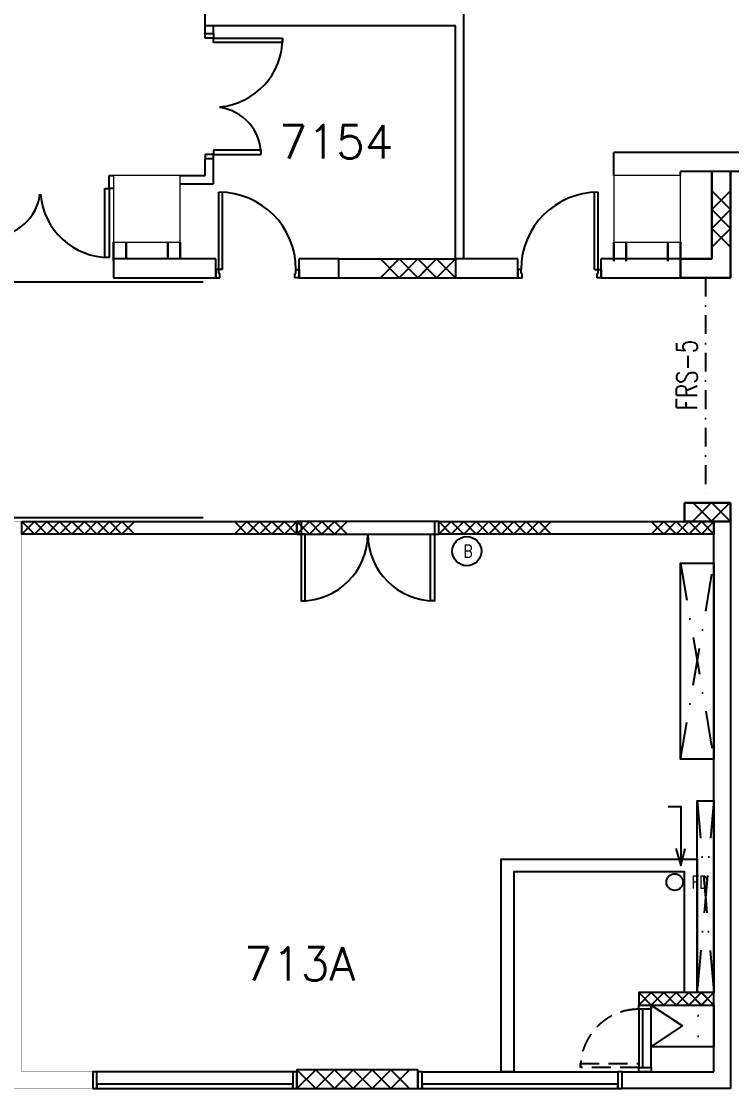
# Model space of a CAD drawing. Header units: millimetres. Extents: x -68474 to 336725, y -113450 to 40976.
# Drawn here: x 208494 to 217014, y -49552 to -36750 of the extents above; entities that cross this region are included whole.
import ezdxf

# ---------------------------------------------------------------- set-up
doc = ezdxf.new("R2010")
doc.units = ezdxf.units.MM
doc.header["$LTSCALE"] = 900
for name, pattern in [('EC-7thFloor-s6152$0$DASHDOT', [1, 0.5, -0.25, 0, -0.25]), ('EC-7thFloor-s6152$0$HIDDEN', [0.375, 0.25, -0.125]), ('s5152a$0$DASHDOT', [1, 0.5, -0.25, 0, -0.25]), ('s5152a$0$HIDDEN', [0.375, 0.25, -0.125])]:
    doc.linetypes.add(name, pattern=pattern)
for name, color, linetype in [('EC-7thFloor-s6152$0$11', 7, 'Continuous'), ('EC-7thFloor-s6152$0$17', 1, 'Continuous'), ('EC-7thFloor-s6152$0$20', 3, 'Continuous'), ('EC-7thFloor-s6152$0$22', 1, 'Continuous'), ('EC-7thFloor-s6152$0$23', 1, 'Continuous'), ('EC-7thFloor-s6152$0$25', 1, 'Continuous'), ('EC-7thFloor-s6152$0$30', 1, 'Continuous'), ('EC-7thFloor-s6152$0$45', 1, 'Continuous'), ('EC-7thFloor-s6152$0$56', 1, 'Continuous'), ('EC-7thFloor-s6152$0$E-blockwall', 1, 'Continuous'), ('EC-7thFloor-s6152$0$E-fire service', 5, 'Continuous'), ('EC-7thFloor-s6152$0$INNER', 4, 'Continuous'), ('EC-7thFloor-s6152$0$RC', 7, 'Continuous'), ('EC-7thFloor-s6152$0$ROOM-NO', 4, 'Continuous'), ('s5152a$0$11', 7, 'Continuous'), ('s5152a$0$22', 7, 'Continuous'), ('s5152a$0$23', 7, 'Continuous'), ('s5152a$0$25', 7, 'Continuous'), ('s5152a$0$30', 7, 'Continuous'), ('s5152a$0$45', 7, 'Continuous'), ('s5152a$0$56', 7, 'Continuous'), ('s5152a$0$ROOM-NO', 4, 'Continuous')]:
    doc.layers.add(name, color=color, linetype=linetype)
doc.layers.add('EC-7thFloor-s6152$0$ECOLUMN', color=7, linetype='Continuous', lineweight=20)
doc.layers.add('EC-7thFloor-s6152$0$EWALL', color=3, linetype='Continuous', lineweight=30)
doc.styles.add('EC-7thFloor-s6152$0$STANDARD', font='SIMPLEX.SHX')
doc.styles.add('s5152a$0$STANDARD', font='SIMPLEX')

# ---------------------------------------------------------------- blocks, each defined once
blk = doc.blocks.new('s5152a$0$D1700B')
at = {"layer": 's5152a$0$30', "color": 14, "linetype": 'Continuous'}
for points in [[(0, 0), (0.05, 0), (0.05, 0.95), (0.1, 0.95), (0.1, 0.15), (0, 0.15), (0, 0)], [(1.7, 0), (1.65, 0), (1.65, 0.95), (1.6, 0.95), (1.6, 0.15), (1.7, 0.15), (1.7, 0)]]:
    blk.add_lwpolyline(points, dxfattribs=at)
for centre, start, end in [((0.05, 0.15), 0, 90), ((1.650003, 0.15), 90, 180)]:
    blk.add_arc(centre, 0.800001, start, end, dxfattribs=at)
blk = doc.blocks.new('s5152a$0$HAT15')
at = {"layer": 's5152a$0$22', "color": 10, "linetype": 'Continuous'}
for points in [[(0, 0.15), (0.15, 0), (0.3, 0.15), (0.45, 0), (0.6, 0.15), (0.75, 0)], [(0, 0), (0.15, 0.15), (0.3, 0), (0.45, 0.15), (0.6, 0), (0.75, 0.15)]]:
    blk.add_lwpolyline(points, dxfattribs=at)
blk = doc.blocks.new('s5152a$0$H900')
at = {"layer": 's5152a$0$22', "color": 1, "linetype": 'Continuous'}
for points in [[(0, 0), (0.15, 0.15), (0.3, 0), (0.45, 0.15), (0.6, 0), (0.75, 0.15), (0.9, 0)], [(0, 0.15), (0.15, 0), (0.3, 0.15), (0.45, 0), (0.6, 0.15), (0.75, 0), (0.9, 0.15)]]:
    blk.add_lwpolyline(points, dxfattribs=at)
blk = doc.blocks.new('s5152a$0$BCF')
at = {"layer": 's5152a$0$56', "color": 1, "linetype": 'Continuous'}
blk.add_circle((0, 0), 0.175, dxfattribs=at)
at = {"layer": 's5152a$0$56', "color": 1, "linetype": 'Continuous', "style": 's5152a$0$STANDARD', "width": 0.8}
blk.add_text('B', height=0.15, dxfattribs=at).set_placement((-0.0397, -0.075))
blk = doc.blocks.new('s5152a$0$FD')
at = {"layer": 's5152a$0$45', "color": 10, "linetype": 'Continuous'}
blk.add_circle((0, 0), 0.1, dxfattribs=at)
at = {"layer": 's5152a$0$45', "color": 10, "linetype": 'Continuous', "style": 's5152a$0$STANDARD', "width": 0.8}
blk.add_text('FD', height=0.15, dxfattribs=at).set_placement((0.2, -0.075))
blk = doc.blocks.new('EC-7thFloor-s6152$0$DR925')
for p, q in [((918.5, 100), (918.5, 1025)), ((962.5, 100), (962.5, 1025)), ((0, 100), (0, 0)), ((37.5, 100), (0, 100)), ((0, 0), (50, 0)), ((37.5, 50), (37.5, 100)), ((50, 50), (37.5, 50)), ((50, 0), (50, 50)), ((918.5, 100), (962.5, 100)), ((950, 50), (962.5, 50)), ((950, 0), (950, 50)), ((1000, 0), (950, 0)), ((962.5, 100), (1000, 100)), ((962.5, 50), (962.5, 100)), ((1000, 100), (1000, 0))]:
    blk.add_line(p, q)
blk.add_arc((962.5, 100), 925, 90, 180)

msp = doc.modelspace()

# ---------------------------------------------------------------- linework, layer by layer
for p, q in [((209548.37597, -38600), (209600.1, -38600)), ((209548.37597, -38600), (209600.1, -38600)), ((209496.65193, -38755.1721), (209548.37597, -38755.1721)), ((209496.65193, -38755.1721), (209548.37597, -38755.1721)), ((217000.16201, -39008.2575), (216775.16201, -38783.2575)), ((217000.16201, -38783.2575), (216775.16201, -39008.2575)), ((217000.16201, -39008.2575), (216775.16201, -38783.2575)), ((217000.16201, -38783.2575), (216775.16201, -39008.2575)), ((210862.6, -39725), (210862.6, -38800)), ((210862.6, -39725), (210862.6, -38800)), ((210906.6, -39725), (210906.6, -38800)), ((210906.6, -39725), (210906.6, -38800)), ((217000.16201, -39008.2575), (216775.16201, -39233.2575)), ((217000.16201, -39233.2575), (216775.16201, -39008.2575)), ((217000.16201, -39008.2575), (216775.16201, -39233.2575)), ((217000.16201, -39233.2575), (216775.16201, -39008.2575)), ((217000.16201, -39458.2575), (216775.16201, -39233.2575)), ((217000.16201, -39233.2575), (216775.16201, -39458.2575)), ((217000.16201, -39458.2575), (216775.16201, -39233.2575)), ((217000.16201, -39233.2575), (216775.16201, -39458.2575)), ((210862.6, -39725), (210825.1, -39725)), ((210825.1, -39725), (210825.1, -39825)), ((210862.6, -39725), (210825.1, -39725)), ((210825.1, -39725), (210825.1, -39825)), ((210906.6, -39725), (210862.6, -39725)), ((210862.6, -39775), (210862.6, -39725)), ((210906.6, -39725), (210862.6, -39725)), ((210862.6, -39775), (210862.6, -39725)), ((210875.1, -39775), (210862.6, -39775)), ((210875.1, -39775), (210862.6, -39775)), ((210875.1, -39825), (210875.1, -39775)), ((210875.1, -39825), (210875.1, -39775)), ((211775.1, -39825), (211775.1, -39775)), ((211775.1, -39775), (211787.6, -39775)), ((211775.1, -39825), (211775.1, -39775)), ((211775.1, -39775), (211787.6, -39775)), ((211787.6, -39775), (211787.6, -39725)), ((211787.6, -39725), (211825.1, -39725)), ((211787.6, -39775), (211787.6, -39725)), ((211787.6, -39725), (211825.1, -39725)), ((211825.1, -39725), (211825.1, -39825)), ((211825.1, -39725), (211825.1, -39825)), ((210825.1, -39825), (210875.1, -39825)), ((210825.1, -39825), (210875.1, -39825)), ((211825.1, -39825), (211775.1, -39825)), ((211825.1, -39825), (211775.1, -39825))]:
    msp.add_line(p, q)
at = {"color": 1, "linetype": 'Continuous'}
for p, q in [((212300.1, -39600), (213700.1, -39600)), ((212300.1, -39600), (213700.1, -39600)), ((212300.1, -39825), (213700.1, -39825)), ((212300.1, -39825), (213700.1, -39825))]:
    msp.add_line(p, q, dxfattribs=at)
msp.add_arc((210862.6, -39725), 925, 0, 90)
msp.add_arc((210862.6, -39725), 925, 0, 90)
at = {"layer": 'EC-7thFloor-s6152$0$11', "color": 14, "linetype": 'Continuous'}
for p, q in [((213500.1, -42750), (216800.1, -42750)), ((213500.1, -42900), (213500.1, -42750)), ((213500.1, -42750), (216800.1, -42750)), ((213500.1, -42900), (213500.1, -42750)), ((216800.1, -42750), (216800.1, -42900)), ((216800.1, -42750), (216800.1, -42900)), ((216800.1, -42750), (216800.1, -42900)), ((216800.1, -42750), (216800.1, -42900)), ((216800.1, -42900), (213500.1, -42900)), ((216800.1, -42900), (213500.1, -42900)), ((216800.1, -48400), (215900.1, -48400)), ((215900.1, -48400), (215900.1, -48550)), ((216800.1, -48400), (215900.1, -48400)), ((215900.1, -48400), (215900.1, -48550)), ((216800.1, -48550), (216800.1, -48400)), ((216800.1, -48550), (216800.1, -48400)), ((215900.1, -48550), (216800.1, -48550)), ((215900.1, -48550), (216800.1, -48550)), ((213250.1, -49325), (211800.1, -49325)), ((211800.1, -49325), (211800.1, -49550)), ((213250.1, -49325), (211800.1, -49325)), ((211800.1, -49325), (211800.1, -49550)), ((213250.1, -49550), (213250.1, -49325)), ((213250.1, -49550), (213250.1, -49325)), ((211800.1, -49550), (213250.1, -49550)), ((211800.1, -49550), (213250.1, -49550))]:
    msp.add_line(p, q, dxfattribs=at)
at = {"layer": 'EC-7thFloor-s6152$0$11', "color": 3, "linetype": 'Continuous'}
for p, q in [((216800.1, -49350), (216800.1, -42750)), ((216800.1, -42750), (217000.1, -42750)), ((216800.1, -49350), (216800.1, -42750)), ((216800.1, -42750), (217000.1, -42750)), ((216800.1, -49350), (216800.1, -42750)), ((216800.1, -42750), (217000.1, -42750)), ((216800.1, -49350), (216800.1, -42750)), ((216800.1, -42750), (217000.1, -42750)), ((217000.1, -42750), (217000.1, -49550)), ((217000.1, -42750), (217000.1, -49550)), ((217000.1, -42750), (217000.1, -49550)), ((217000.1, -42750), (217000.1, -49550)), ((215700.1, -49550), (215700.1, -49350)), ((215700.1, -49350), (216800.1, -49350)), ((215700.1, -49550), (215700.1, -49350)), ((215700.1, -49350), (216800.1, -49350)), ((215700.1, -49550), (215700.1, -49350)), ((215700.1, -49350), (216800.1, -49350)), ((215700.1, -49550), (215700.1, -49350)), ((215700.1, -49350), (216800.1, -49350)), ((217000.1, -49550), (215700.1, -49550)), ((217000.1, -49550), (215700.1, -49550)), ((217000.1, -49550), (215745.1, -49550)), ((217000.1, -49550), (215745.1, -49550))]:
    msp.add_line(p, q, dxfattribs=at)
at = {"layer": 'EC-7thFloor-s6152$0$11', "color": 14, "linetype": 'EC-7thFloor-s6152$0$DASHDOT'}
for p, q in [((216400.1, -43250), (216800.1, -45600)), ((216400.1, -45600), (216800.1, -43250)), ((216400.1, -43250), (216800.1, -45600)), ((216400.1, -45600), (216800.1, -43250)), ((216800.2, -46097.6), (216600.1, -48400)), ((216800.2, -46097.6), (216600.1, -48400)), ((216600.1, -46100), (216800.1, -48400)), ((216600.1, -46100), (216800.1, -48400)), ((216050.1, -48550), (216800.1, -49050)), ((216050.1, -49050), (216800.1, -48550)), ((216050.1, -48550), (216800.1, -49050)), ((216050.1, -49050), (216800.1, -48550))]:
    msp.add_line(p, q, dxfattribs=at)
at = {"layer": 'EC-7thFloor-s6152$0$11', "color": 2, "linetype": 'Continuous'}
for p, q in [((216400.1, -45600), (216400.1, -43250)), ((216400.1, -43250), (216800.1, -43250)), ((216400.1, -45600), (216400.1, -43250)), ((216400.1, -43250), (216800.1, -43250)), ((216800.1, -43250), (216800.1, -45600)), ((216800.1, -43250), (216800.1, -45600)), ((216800.1, -45600), (216400.1, -45600)), ((216800.1, -45600), (216400.1, -45600)), ((216600.1, -48400), (216600.1, -46100)), ((216600.1, -46100), (216800.1, -46100)), ((216600.1, -48400), (216600.1, -46100)), ((216600.1, -46100), (216800.1, -46100)), ((216800.1, -46100), (216800.1, -48400)), ((216800.1, -46100), (216800.1, -48400)), ((216800.1, -48400), (216600.1, -48400)), ((216800.1, -48400), (216600.1, -48400)), ((216050.1, -48550), (216800.1, -48550)), ((216050.1, -49050), (216050.1, -48550)), ((216050.1, -48550), (216800.1, -48550)), ((216050.1, -49050), (216050.1, -48550)), ((216800.1, -48550), (216800.1, -49050)), ((216800.1, -48550), (216800.1, -49050)), ((216800.1, -49050), (216050.1, -49050)), ((216800.1, -49050), (216050.1, -49050))]:
    msp.add_line(p, q, dxfattribs=at)
at = {"layer": 'EC-7thFloor-s6152$0$17', "color": 11, "linetype": 'Continuous'}
for p, q in [((213800, -39600), (213800, -32300)), ((213800, -39600), (213800, -32300)), ((213800, -39600), (213800, -32300)), ((213800, -39600), (213800, -32300)), ((210700, -36900), (210700, -34899.998)), ((210700, -36900), (210700, -34899.998)), ((210700, -36900), (210700, -34899.998)), ((210700, -36900), (210700, -34899.998)), ((210700, -36800), (213700, -36800)), ((210700, -36800), (213700, -36800)), ((210700, -36800), (213700, -36800)), ((210700, -36800), (213700, -36800)), ((210800, -36900), (210800, -36800)), ((210800, -36900), (210800, -36800)), ((210800, -36900), (210800, -36800)), ((210800, -36900), (210800, -36800)), ((213700, -39600), (213700, -36800)), ((213700, -39600), (213700, -36800)), ((213700, -39600), (213700, -36800)), ((213700, -39600), (213700, -36800)), ((210700, -38600), (210700, -38399.997)), ((210700, -38600), (210700, -38399.997)), ((210700, -38600), (210700, -38399.997)), ((210700, -38600), (210700, -38399.997)), ((210800, -38700), (210800, -38399.997)), ((210800, -38700), (210800, -38399.997)), ((210800, -38700), (210800, -38399.997)), ((210800, -38700), (210800, -38399.997)), ((210400.1, -38600), (210700, -38600)), ((210400.1, -38600), (210700, -38600)), ((210400.1, -38600), (210700, -38600)), ((210400.1, -38600), (210700, -38600)), ((210400.1, -38700), (210800, -38700)), ((210400.1, -38700), (210800, -38700)), ((210400.1, -38700), (210800, -38700)), ((210400.1, -38700), (210800, -38700))]:
    msp.add_line(p, q, dxfattribs=at)
at = {"layer": 'EC-7thFloor-s6152$0$20', "linetype": 'Continuous'}
for p, q in [((210825.1, -39600), (209600.103, -39600)), ((209600.103, -39600), (209600.103, -39825)), ((210825.1, -39600), (209600.103, -39600)), ((209600.103, -39600), (209600.103, -39825)), ((212300.1, -39600), (211825.1, -39600)), ((212300.1, -39600), (211825.1, -39600)), ((212300.1, -39825), (212300.1, -39600)), ((212300.1, -39825), (212300.1, -39600)), ((214450, -39600), (213700.1, -39600)), ((213700.1, -39600), (213700.1, -39825)), ((213700.1, -39600), (213700.1, -39825)), ((214450, -39600), (213700.1, -39600)), ((213700.1, -39600), (213700.1, -39825)), ((213700.1, -39600), (213700.1, -39825)), ((216400.1, -39600), (215450, -39600)), ((216400.1, -39600), (215450, -39600)), ((209600.103, -39825), (210825.1, -39825)), ((209600.103, -39825), (210825.1, -39825)), ((211825.1, -39825), (212300.1, -39825)), ((211825.1, -39825), (212300.1, -39825)), ((213700.1, -39825), (214450, -39825)), ((213700.1, -39825), (214450, -39825)), ((215450, -39825), (216400.1, -39825)), ((215450, -39825), (216400.1, -39825))]:
    msp.add_line(p, q, dxfattribs=at)
at = {"layer": 'EC-7thFloor-s6152$0$20'}
for p, q in [((210825.1, -39825), (210825.1, -39600)), ((210825.1, -39825), (210825.1, -39600)), ((211825.1, -39825), (211825.1, -39600)), ((211825.1, -39825), (211825.1, -39600)), ((214450, -39825), (214450, -39600)), ((214450, -39825), (214450, -39600)), ((215450, -39825), (215450, -39600)), ((215450, -39825), (215450, -39600))]:
    msp.add_line(p, q, dxfattribs=at)
at = {"layer": 'EC-7thFloor-s6152$0$22', "color": 14, "linetype": 'Continuous'}
for p, q in [((213500.1, -42900), (213650.0997, -42750.0003)), ((213500.1, -42750.0003), (213650.0997, -42900)), ((213500.1, -42900), (213650.0997, -42750.0003)), ((213500.1, -42750.0003), (213650.0997, -42900)), ((213650.1, -42900), (213800.0997, -42750.0003)), ((213650.1, -42750.0003), (213800.0997, -42900)), ((213650.1, -42900), (213800.0997, -42750.0003)), ((213650.1, -42750.0003), (213800.0997, -42900)), ((213800.1, -42900), (213950.0997, -42750.0003)), ((213800.1, -42750.0003), (213950.0997, -42900)), ((213800.1, -42900), (213950.0997, -42750.0003)), ((213800.1, -42750.0003), (213950.0997, -42900)), ((213950.1, -42900), (214100.0997, -42750.0003)), ((213950.1, -42750.0003), (214100.0997, -42900)), ((213950.1, -42900), (214100.0997, -42750.0003)), ((213950.1, -42750.0003), (214100.0997, -42900)), ((214100.1, -42900), (214250.0997, -42750.0003)), ((214100.1, -42750.0003), (214250.0997, -42900)), ((214100.1, -42900), (214250.0997, -42750.0003)), ((214100.1, -42750.0003), (214250.0997, -42900)), ((216050.1, -42900), (216200.0997, -42750.0003)), ((216050.1, -42750.0003), (216200.0997, -42900)), ((216050.1, -42900), (216200.0997, -42750.0003)), ((216050.1, -42750.0003), (216200.0997, -42900)), ((216200.1, -42900), (216350.0997, -42750.0003)), ((216200.1, -42750.0003), (216350.0997, -42900)), ((216200.1, -42900), (216350.0997, -42750.0003)), ((216200.1, -42750.0003), (216350.0997, -42900)), ((216350.1, -42900), (216500.0997, -42750.0003)), ((216350.1, -42750.0003), (216500.0997, -42900)), ((216350.1, -42900), (216500.0997, -42750.0003)), ((216350.1, -42750.0003), (216500.0997, -42900)), ((216500.1, -42900), (216650.0997, -42750.0003)), ((216500.1, -42750.0003), (216650.0997, -42900)), ((216500.1, -42900), (216650.0997, -42750.0003)), ((216500.1, -42750.0003), (216650.0997, -42900)), ((216650.1, -42900), (216800.0997, -42750.0003)), ((216650.1, -42750.0003), (216800.0997, -42900)), ((216650.1, -42900), (216800.0997, -42750.0003)), ((216650.1, -42750.0003), (216800.0997, -42900)), ((216650.1, -42900), (216800.0997, -42750.0003)), ((216650.1, -42750.0003), (216800.0997, -42900)), ((216650.1, -42900), (216800.0997, -42750.0003)), ((216650.1, -42750.0003), (216800.0997, -42900)), ((215900.1, -48550), (216050.0997, -48400.0003)), ((215900.1, -48400.0003), (216050.0997, -48550)), ((215900.1, -48550), (216050.0997, -48400.0003)), ((215900.1, -48400.0003), (216050.0997, -48550)), ((216050.1, -48550), (216200.0997, -48400.0003)), ((216050.1, -48400.0003), (216200.0997, -48550)), ((216050.1, -48550), (216200.0997, -48400.0003)), ((216050.1, -48400.0003), (216200.0997, -48550)), ((216200.1, -48550), (216350.0997, -48400.0003)), ((216200.1, -48400.0003), (216350.0997, -48550)), ((216200.1, -48550), (216350.0997, -48400.0003)), ((216200.1, -48400.0003), (216350.0997, -48550)), ((216350.1, -48550), (216500.0997, -48400.0003)), ((216350.1, -48400.0003), (216500.0997, -48550)), ((216350.1, -48550), (216500.0997, -48400.0003)), ((216350.1, -48400.0003), (216500.0997, -48550)), ((216500.1, -48550), (216650.0997, -48400.0003)), ((216500.1, -48400.0003), (216650.0997, -48550)), ((216500.1, -48550), (216650.0997, -48400.0003)), ((216500.1, -48400.0003), (216650.0997, -48550)), ((216650.1, -48550), (216800.0997, -48400.0003)), ((216650.1, -48400.0003), (216800.0997, -48550)), ((216650.1, -48550), (216800.0997, -48400.0003)), ((216650.1, -48400.0003), (216800.0997, -48550))]:
    msp.add_line(p, q, dxfattribs=at)
at = {"layer": 'EC-7thFloor-s6152$0$22', "color": 1, "linetype": 'Continuous'}
for p, q in [((211800.1, -49550), (212025.09955, -49325.00045)), ((211800.1, -49325.00045), (212025.09955, -49550)), ((211800.1, -49550), (212025.09955, -49325.00045)), ((211800.1, -49325.00045), (212025.09955, -49550)), ((212025.09955, -49325.00045), (212250.0991, -49550)), ((212025.09955, -49550), (212250.0991, -49325.00045)), ((212025.09955, -49325.00045), (212250.0991, -49550)), ((212025.09955, -49550), (212250.0991, -49325.00045)), ((212250.0991, -49550), (212475.09865, -49325.00045)), ((212250.0991, -49325.00045), (212475.09865, -49550)), ((212250.0991, -49550), (212475.09865, -49325.00045)), ((212250.0991, -49325.00045), (212475.09865, -49550)), ((212475.09865, -49325.00045), (212700.0982, -49550)), ((212475.09865, -49550), (212700.0982, -49325.00045)), ((212475.09865, -49325.00045), (212700.0982, -49550)), ((212475.09865, -49550), (212700.0982, -49325.00045)), ((212700.0982, -49550), (212925.09775, -49325.00045)), ((212700.0982, -49325.00045), (212925.09775, -49550)), ((212700.0982, -49550), (212925.09775, -49325.00045)), ((212700.0982, -49325.00045), (212925.09775, -49550)), ((212925.09775, -49325.00045), (213150.0973, -49550)), ((212925.09775, -49550), (213150.0973, -49325.00045)), ((212925.09775, -49325.00045), (213150.0973, -49550)), ((212925.09775, -49550), (213150.0973, -49325.00045))]:
    msp.add_line(p, q, dxfattribs=at)
at = {"layer": 'EC-7thFloor-s6152$0$23', "linetype": 'Continuous'}
for p, q in [((207700.1, -39875), (210675.1, -39875)), ((207700.1, -39875), (210675.1, -39875)), ((209400.1, -49350), (209350.1, -49350)), ((209350.1, -49350), (209350.1, -49550)), ((209400.1, -49350), (209350.1, -49350)), ((209350.1, -49350), (209350.1, -49550)), ((209400.1, -49550), (209400.1, -49350)), ((211750.1, -49350), (209400.1, -49350)), ((209400.1, -49550), (209400.1, -49350)), ((211750.1, -49350), (209400.1, -49350)), ((211750.1, -49500), (209400.1, -49500)), ((209400.1, -49500), (209400.1, -49550)), ((211750.1, -49500), (209400.1, -49500)), ((209400.1, -49500), (209400.1, -49550)), ((211750.1, -49550), (211750.1, -49500)), ((211750.1, -49550), (211750.1, -49500)), ((209350.1, -49550), (209400.1, -49550)), ((209350.1, -49550), (209400.1, -49550)), ((209400.1, -49550), (211750.1, -49550)), ((209400.1, -49550), (211750.1, -49550))]:
    msp.add_line(p, q, dxfattribs=at)
at = {"layer": 'EC-7thFloor-s6152$0$23', "color": 10, "linetype": 'Continuous'}
for p, q in [((211800.1, -49350), (211750.1, -49350)), ((211750.1, -49350), (211750.1, -49550)), ((211800.1, -49350), (211750.1, -49350)), ((211750.1, -49350), (211750.1, -49550)), ((211800.1, -49550), (211800.1, -49350)), ((211800.1, -49550), (211800.1, -49350)), ((213300.1, -49350), (213250.1, -49350)), ((213250.1, -49350), (213250.1, -49550)), ((213300.1, -49350), (213250.1, -49350)), ((213250.1, -49350), (213250.1, -49550)), ((213300.1, -49550), (213300.1, -49350)), ((213300.1, -49350), (215650.1, -49350)), ((213300.1, -49550), (213300.1, -49350)), ((213300.1, -49350), (215650.1, -49350)), ((215700.1, -49350), (215650.1, -49350)), ((215650.1, -49350), (215650.1, -49550)), ((215700.1, -49350), (215650.1, -49350)), ((215650.1, -49350), (215650.1, -49550)), ((215700.1, -49550), (215700.1, -49350)), ((215700.1, -49550), (215700.1, -49350)), ((215650.1, -49500), (213300.1, -49500)), ((213300.1, -49500), (213300.1, -49550)), ((215650.1, -49500), (213300.1, -49500)), ((213300.1, -49500), (213300.1, -49550)), ((215650.1, -49550), (215650.1, -49500)), ((215650.1, -49550), (215650.1, -49500)), ((211750.1, -49550), (211800.1, -49550)), ((211750.1, -49550), (211800.1, -49550)), ((213250.1, -49550), (213300.1, -49550)), ((213250.1, -49550), (213300.1, -49550)), ((213300.1, -49550), (215650.1, -49550)), ((213300.1, -49550), (215650.1, -49550)), ((215650.1, -49550), (215700.1, -49550)), ((215650.1, -49550), (215700.1, -49550))]:
    msp.add_line(p, q, dxfattribs=at)
at = {"layer": 'EC-7thFloor-s6152$0$25', "color": 2, "linetype": 'Continuous'}
for p, q in [((214250.1, -49350), (214250.1, -46800)), ((214250.1, -46800), (216600.1, -46800)), ((214250.1, -49350), (214250.1, -46800)), ((214250.1, -46800), (216600.1, -46800)), ((216600.1, -46800), (216600.1, -48400)), ((216600.1, -46800), (216600.1, -48400)), ((216450.1, -46950), (214400.1, -46950)), ((214400.1, -46950), (214400.1, -49350)), ((216450.1, -46950), (214400.1, -46950)), ((214400.1, -46950), (214400.1, -49350)), ((216450.1, -48400), (216450.1, -46950)), ((216450.1, -48400), (216450.1, -46950)), ((216600.1, -48400), (216450.1, -48400)), ((216600.1, -48400), (216450.1, -48400)), ((214400.1, -49350), (214250.1, -49350)), ((214400.1, -49350), (214250.1, -49350))]:
    msp.add_line(p, q, dxfattribs=at)
at = {"layer": 'EC-7thFloor-s6152$0$30', "linetype": 'Continuous'}
for p, q in [((210800, -36900), (210700, -36900)), ((210700, -36951.72403), (210700, -36900)), ((210800, -36900), (210700, -36900)), ((210700, -36951.72403), (210700, -36900)), ((210800, -36900), (210700, -36900)), ((210700, -36951.72403), (210700, -36900)), ((210800, -36900), (210700, -36900)), ((210700, -36951.72403), (210700, -36900)), ((210800, -36951.72403), (210700, -36951.72403)), ((210800, -36951.72403), (210700, -36951.72403)), ((210800, -36951.72403), (210700, -36951.72403)), ((210800, -36951.72403), (210700, -36951.72403)), ((210800, -36900), (210800, -36951.72403)), ((210800, -36900), (210800, -36951.72403)), ((210800, -36900), (210800, -36951.72403)), ((210800, -36900), (210800, -36951.72403)), ((210800, -36951.72403), (211627.58455, -36951.72403)), ((210800, -37003.44807), (210800, -36951.72403)), ((210800, -36951.72403), (211627.58455, -36951.72403)), ((210800, -37003.44807), (210800, -36951.72403)), ((210800, -36951.72403), (211627.58455, -36951.72403)), ((210800, -37003.44807), (210800, -36951.72403)), ((210800, -36951.72403), (211627.58455, -36951.72403)), ((210800, -37003.44807), (210800, -36951.72403)), ((211627.58455, -36951.72403), (211627.58455, -37003.44807)), ((211627.58455, -36951.72403), (211627.58455, -37003.44807)), ((211627.58455, -36951.72403), (211627.58455, -37003.44807)), ((211627.58455, -36951.72403), (211627.58455, -37003.44807)), ((211627.58455, -37003.44807), (210800, -37003.44807)), ((211627.58455, -37003.44807), (210800, -37003.44807)), ((211627.58455, -37003.44807), (210800, -37003.44807)), ((211627.58455, -37003.44807), (210800, -37003.44807)), ((210800, -38348.27297), (210700, -38348.27297)), ((210700, -38348.27297), (210700, -38399.997)), ((210800, -38348.27297), (210700, -38348.27297)), ((210700, -38348.27297), (210700, -38399.997)), ((210800, -38348.27297), (210700, -38348.27297)), ((210700, -38348.27297), (210700, -38399.997)), ((210800, -38348.27297), (210700, -38348.27297)), ((210700, -38348.27297), (210700, -38399.997)), ((210800, -38399.997), (210700, -38399.997)), ((210800, -38399.997), (210700, -38399.997)), ((210800, -38399.997), (210700, -38399.997)), ((210800, -38399.997), (210700, -38399.997)), ((211368.96438, -38296.54893), (210800, -38296.54893)), ((210800, -38296.54893), (210800, -38348.27297)), ((211368.96438, -38296.54893), (210800, -38296.54893)), ((210800, -38296.54893), (210800, -38348.27297)), ((211368.96438, -38296.54893), (210800, -38296.54893)), ((210800, -38296.54893), (210800, -38348.27297)), ((211368.96438, -38296.54893), (210800, -38296.54893)), ((210800, -38296.54893), (210800, -38348.27297)), ((210800, -38348.27297), (211368.96438, -38348.27297)), ((210800, -38399.997), (210800, -38348.27297)), ((210800, -38348.27297), (211368.96438, -38348.27297)), ((210800, -38399.997), (210800, -38348.27297)), ((210800, -38348.27297), (211368.96438, -38348.27297)), ((210800, -38399.997), (210800, -38348.27297)), ((210800, -38348.27297), (211368.96438, -38348.27297)), ((210800, -38399.997), (210800, -38348.27297)), ((211368.96438, -38348.27297), (211368.96438, -38296.54893)), ((211368.96438, -38348.27297), (211368.96438, -38296.54893)), ((211368.96438, -38348.27297), (211368.96438, -38296.54893)), ((211368.96438, -38348.27297), (211368.96438, -38296.54893)), ((209548.37597, -38755.1721), (209548.37597, -38600)), ((209548.37597, -38755.1721), (209548.37597, -38600)), ((209496.65193, -39582.75666), (209496.65193, -38755.1721)), ((209496.65193, -39582.75666), (209496.65193, -38755.1721)), ((209548.37597, -38755.1721), (209548.37597, -39582.75666)), ((209600.1, -38755.1721), (209548.37597, -38755.1721)), ((209548.37597, -38755.1721), (209548.37597, -39582.75666)), ((209600.1, -38755.1721), (209548.37597, -38755.1721)), ((209548.37597, -39582.75666), (209496.65193, -39582.75666)), ((209548.37597, -39582.75666), (209496.65193, -39582.75666))]:
    msp.add_line(p, q, dxfattribs=at)
at = {"layer": 'EC-7thFloor-s6152$0$30', "color": 4, "linetype": 'Continuous'}
for p, q in [((215900.1, -48550), (216050.1, -48550)), ((215900.1, -48600), (215900.1, -48550)), ((215900.1, -48550), (216050.1, -48550)), ((215900.1, -48600), (215900.1, -48550)), ((216050.1, -48600), (215900.1, -48600)), ((215950.1, -48600), (215900.1, -48600)), ((215900.1, -48600), (215900.1, -49300)), ((216050.1, -48600), (215900.1, -48600)), ((215950.1, -48600), (215900.1, -48600)), ((215900.1, -48600), (215900.1, -49300)), ((215950.1, -49300), (215950.1, -48600)), ((215950.1, -49300), (215950.1, -48600)), ((216050.1, -48550), (216050.1, -48600)), ((216050.1, -48550), (216050.1, -48600)), ((216050.1, -49300), (216050.1, -48600)), ((216050.1, -49300), (216050.1, -48600)), ((215900.1, -49300), (216050.1, -49300)), ((215900.1, -49350), (215900.1, -49300)), ((215900.1, -49300), (215950.1, -49300)), ((215900.1, -49300), (216050.1, -49300)), ((215900.1, -49350), (215900.1, -49300)), ((215900.1, -49300), (215950.1, -49300)), ((216050.1, -49350), (215900.1, -49350)), ((216050.1, -49350), (215900.1, -49350)), ((216050.1, -49300), (216050.1, -49350)), ((216050.1, -49300), (216050.1, -49350))]:
    msp.add_line(p, q, dxfattribs=at)
at = {"layer": 'EC-7thFloor-s6152$0$30', "color": 4, "linetype": 'EC-7thFloor-s6152$0$HIDDEN'}
for p, q in [((215200.1, -49300), (215200.1, -49250)), ((215200.1, -49250), (215900.1, -49250)), ((215200.1, -49300), (215200.1, -49250)), ((215200.1, -49250), (215900.1, -49250)), ((215900.1, -49250), (215900.1, -49300)), ((215900.1, -49250), (215900.1, -49300)), ((215900.1, -49300), (215200.1, -49300)), ((215900.1, -49300), (215200.1, -49300))]:
    msp.add_line(p, q, dxfattribs=at)
at = {"layer": 'EC-7thFloor-s6152$0$30', "linetype": 'Continuous'}
for centre, radius, start, end in [((210800, -36951.72403), 827.58455, 274.840117164, 0), ((210800, -36951.72403), 827.58455, 274.840117164, 0), ((210800, -36951.72403), 827.58455, 274.840117164, 0), ((210800, -36951.72403), 827.58455, 274.840117164, 0), ((210800, -38348.27297), 568.96438, 0, 82.950426824), ((210800, -38348.27297), 568.96438, 0, 82.950426824), ((210800, -38348.27297), 568.96438, 0, 82.950426824), ((210800, -38348.27297), 568.96438, 0, 82.950426824), ((208151.82703, -38755.1721), 568.96438, 270, 352.950426824), ((208151.82703, -38755.1721), 568.96438, 270, 352.950426824), ((209548.37597, -38755.1721), 827.58455, 184.840117164, 270), ((209548.37597, -38755.1721), 827.58455, 184.840117164, 270)]:
    msp.add_arc(centre, radius, start, end, dxfattribs=at)
at = {"layer": 'EC-7thFloor-s6152$0$30', "color": 4, "linetype": 'EC-7thFloor-s6152$0$HIDDEN'}
msp.add_arc((215900.1, -49300), 700, 90, 180, dxfattribs=at)
msp.add_arc((215900.1, -49300), 700, 90, 180, dxfattribs=at)
at = {"layer": 'EC-7thFloor-s6152$0$45', "linetype": 'Continuous'}
msp.add_ellipse((216330.6, -47074.8), major_axis=(70.71054, 70.71054), ratio=1, start_param=5.4977871438, end_param=11.780972451, dxfattribs=at)
msp.add_ellipse((216330.6, -47074.8), major_axis=(70.71054, 70.71054), ratio=1, start_param=5.4977871438, end_param=11.780972451, dxfattribs=at)
at = {"layer": 'EC-7thFloor-s6152$0$56', "color": 1, "linetype": 'Continuous'}
msp.add_ellipse((213837.5, -43105.2), major_axis=(123.74344, 123.74344), ratio=1, start_param=5.4977871438, end_param=11.780972451, dxfattribs=at)
msp.add_ellipse((213837.5, -43105.2), major_axis=(123.74344, 123.74344), ratio=1, start_param=5.4977871438, end_param=11.780972451, dxfattribs=at)
at = {"layer": 'EC-7thFloor-s6152$0$E-blockwall'}
for p, q in [((216542.43625, -42750.01934), (216767.43625, -42525.01934)), ((216542.43625, -42750.01934), (216767.43625, -42525.01934)), ((216776.19395, -42750.01934), (216551.19395, -42525.01934)), ((216776.19395, -42750.01934), (216551.19395, -42525.01934)), ((216766.36164, -42750.01934), (216991.36164, -42525.01934)), ((216766.36164, -42750.01934), (216991.36164, -42525.01934)), ((217000.11934, -42750.01934), (216775.11934, -42525.01934)), ((217000.11934, -42750.01934), (216775.11934, -42525.01934))]:
    msp.add_line(p, q, dxfattribs=at)
at = {"layer": 'EC-7thFloor-s6152$0$E-fire service', "linetype": 'EC-7thFloor-s6152$0$DASHDOT', "ltscale": 0.5}
msp.add_line((216699.08845, -39825), (216699.08845, -42525), dxfattribs=at)
msp.add_line((216699.08845, -39825), (216699.08845, -42525), dxfattribs=at)
at = {"layer": 'EC-7thFloor-s6152$0$ECOLUMN'}
for p, q in [((210400.1, -38600), (209600.1, -38600)), ((209600.1, -38600), (209600.1, -39400)), ((210400.1, -38600), (209600.1, -38600)), ((209600.1, -38600), (209600.1, -39400)), ((210400.1, -39400), (210400.1, -38600)), ((210400.1, -39400), (210400.1, -38600)), ((216400.1, -38600), (215600.1, -38600)), ((215600.1, -38600), (215600.1, -39400)), ((216400.1, -38600), (215600.1, -38600)), ((215600.1, -38600), (215600.1, -39400)), ((216400.1, -39400), (216400.1, -38600)), ((216400.1, -39400), (216400.1, -38600)), ((209600.1, -39400), (210400.1, -39400)), ((209600.1, -39400), (210400.1, -39400)), ((215600.1, -39400), (216400.1, -39400)), ((215600.1, -39400), (216400.1, -39400))]:
    msp.add_line(p, q, dxfattribs=at)
at = {"layer": 'EC-7thFloor-s6152$0$EWALL'}
for p, q in [((216775.16201, -39600), (216775.16201, -38550)), ((216775.16201, -39600), (216775.16201, -38550)), ((217000.16201, -39825), (217000.16201, -38550)), ((217000.16201, -39825), (217000.16201, -38550)), ((209600.1, -39400), (209600.1, -39625)), ((209600.1, -39400), (209600.1, -39625)), ((209750.1, -39400), (209750.1, -39600)), ((209750.1, -39400), (209750.1, -39600)), ((210250.1, -39400), (210250.1, -39600)), ((210250.1, -39400), (210250.1, -39600)), ((210400.1, -39400), (210400.1, -39600)), ((210400.1, -39400), (210400.1, -39600)), ((215600.1, -39400), (215600.1, -39625)), ((215600.1, -39400), (215600.1, -39625)), ((215750.1, -39400), (215750.1, -39625)), ((215750.1, -39400), (215750.1, -39625)), ((216250.1, -39400), (216250.1, -39625)), ((216250.1, -39400), (216250.1, -39625)), ((216400.1, -39400), (216400.1, -39825)), ((216400.1, -39400), (216400.1, -39825)), ((216400.16201, -39600), (216775.16201, -39600)), ((216400.16201, -39600), (216775.16201, -39600)), ((216400.16201, -39825), (217000.16201, -39825)), ((216400.16201, -39825), (217000.16201, -39825)), ((217000.1, -42525), (216450.0997, -42525)), ((216450.0997, -42525), (216450.0997, -42750)), ((217000.1, -42525), (216450.0997, -42525)), ((216450.0997, -42525), (216450.0997, -42750)), ((217000.1, -42750), (217000.1, -42525)), ((217000.1, -42750), (217000.1, -42525)), ((216450.0997, -42750), (217000.1, -42750)), ((216450.0997, -42750), (217000.1, -42750))]:
    msp.add_line(p, q, dxfattribs=at)
at = {"layer": 'EC-7thFloor-s6152$0$INNER'}
for p, q in [((213025.10023, -39600.00067), (212800.10068, -39825.00022)), ((213025.10023, -39825.00022), (212800.10068, -39600.00067)), ((213025.10023, -39600.00067), (212800.10068, -39825.00022)), ((213025.10023, -39825.00022), (212800.10068, -39600.00067)), ((213250.10023, -39600.00022), (213025.10023, -39825.00022)), ((213250.10023, -39825.00022), (213025.10023, -39600.00022)), ((213250.10023, -39600.00022), (213025.10023, -39825.00022)), ((213250.10023, -39825.00022), (213025.10023, -39600.00022)), ((213362.60023, -39712.50022), (213250.10023, -39600.00022)), ((213362.60023, -39712.50022), (213250.10023, -39600.00022)), ((213475.1, -39825), (213250.10045, -39600.00045)), ((213475.1, -39600.00045), (213250.10045, -39825)), ((213475.1, -39825), (213250.10045, -39600.00045)), ((213475.1, -39600.00045), (213250.10045, -39825)), ((213700.1, -39600), (213475.1, -39825)), ((213700.1, -39825), (213475.1, -39600)), ((213700.1, -39600), (213475.1, -39825)), ((213700.1, -39825), (213475.1, -39600)), ((213362.60023, -39712.50022), (213250.10023, -39825.00022)), ((213362.60023, -39712.50022), (213250.10023, -39825.00022))]:
    msp.add_line(p, q, dxfattribs=at)
at = {"layer": 'EC-7thFloor-s6152$0$RC'}
for p, q in [((218200, -38325), (215600.1, -38325)), ((218200.1, -38325), (215600.1, -38325)), ((218200, -38325), (215600.1, -38325)), ((218200.1, -38325), (215600.1, -38325)), ((218425, -38550), (216400.1, -38550)), ((218425, -38550), (216400.1, -38550)), ((218425, -38550), (216400.1, -38550)), ((218425, -38550), (216400.1, -38550))]:
    msp.add_line(p, q, dxfattribs=at)
at = {"layer": 'EC-7thFloor-s6152$0$RC', "linetype": 'Continuous'}
for p, q in [((215600.1, -38600), (215600.1, -38325)), ((215600.1, -38600), (215600.1, -38325)), ((216400.1, -38600), (216400.1, -38550)), ((216400.1, -38600), (216400.1, -38550))]:
    msp.add_line(p, q, dxfattribs=at)
at = {"layer": 's5152a$0$11', "color": 14, "linetype": 's5152a$0$DASHDOT'}
for p, q in [((216400, -43250), (216800, -45600)), ((216400, -45600), (216800, -43250)), ((216800.1, -46097.6), (216600, -48400)), ((216600, -46100), (216800, -48400)), ((216050, -48550), (216800, -49050)), ((216050, -49050), (216800, -48550))]:
    msp.add_line(p, q, dxfattribs=at)
at = {"layer": 's5152a$0$11', "color": 3, "linetype": 'Continuous', "const_width": 5}
for points in [[(207000, -49550), (209350, -49550), (209350, -49350), (208500, -49350), (208500, -42750), (207925, -42750), (207925, -42900), (208300, -42900), (208300, -43650), (203800, -43650), (203800, -42750), (203650, -42750), (203650, -43850), (208300, -43850), (208300, -49350), (207000, -49350), (207000, -49550)], [(215700, -49550), (215700, -49350), (216800, -49350), (216800, -42750), (217000, -42750), (217000, -49550), (215745, -49550)], [(215700, -49550), (215700, -49350), (216800, -49350), (216800, -42750), (217000, -42750), (217000, -49550), (215700, -49550)]]:
    msp.add_lwpolyline(points, dxfattribs=at)
at = {"layer": 's5152a$0$11', "color": 14, "linetype": 'Continuous'}
for points in [[(208500, -42750), (210675, -42750), (210675, -42750), (210825, -42750), (210825, -42750), (211800, -42750), (211800, -42900), (208500, -42900)], [(213500, -42750), (216800, -42750), (216800, -42900), (213500, -42900)], [(215900, -48550), (216800, -48550), (216800, -48400), (215900, -48400)], [(211800, -49550), (213250, -49550), (213250, -49325), (211800, -49325)]]:
    msp.add_lwpolyline(points, close=True, dxfattribs=at)
at = {"layer": 's5152a$0$11', "color": 2, "linetype": 'Continuous'}
for points in [[(216800, -45600), (216400, -45600), (216400, -43250), (216800, -43250)], [(216800, -48400), (216600, -48400), (216600, -46100), (216800, -46100)], [(216050, -48550), (216800, -48550), (216800, -49050), (216050, -49050)]]:
    msp.add_lwpolyline(points, close=True, dxfattribs=at)
at = {"layer": 's5152a$0$23', "color": 8, "linetype": 'Continuous'}
msp.add_line((207925, -42700), (210675, -42700), dxfattribs=at)
at = {"layer": 's5152a$0$23', "color": 10, "linetype": 'Continuous'}
for p, q in [((211750, -49350), (209400, -49350)), ((213300, -49350), (215650, -49350))]:
    msp.add_line(p, q, dxfattribs=at)
for points in [[(209350, -49550), (209400, -49550), (209400, -49350), (209350, -49350)], [(211750, -49550), (211800, -49550), (211800, -49350), (211750, -49350)], [(213250, -49550), (213300, -49550), (213300, -49350), (213250, -49350)], [(215650, -49550), (215700, -49550), (215700, -49350), (215650, -49350)], [(209400, -49550), (211750, -49550), (211750, -49500), (209400, -49500)], [(213300, -49550), (215650, -49550), (215650, -49500), (213300, -49500)]]:
    msp.add_lwpolyline(points, close=True, dxfattribs=at)
at = {"layer": 's5152a$0$25', "color": 2, "linetype": 'Continuous'}
for points in [[(216254.1, -46166.7), (216404.1, -46166.7), (216404.1, -46875.4)], [(216346, -46672.1), (216404.1, -46875.4), (216457.6, -46672.1)]]:
    msp.add_lwpolyline(points, dxfattribs=at)
msp.add_lwpolyline([(216600, -46800), (216600, -48400), (216450, -48400), (216450, -46950), (214400, -46950), (214400, -49350), (214250, -49350), (214250, -46800)], close=True, dxfattribs=at)
at = {"layer": 's5152a$0$30', "color": 4, "linetype": 'Continuous'}
msp.add_line((216050, -49300), (216050, -48600), dxfattribs=at)
at = {"layer": 's5152a$0$30', "color": 2, "linetype": 'Continuous'}
msp.add_lwpolyline([(211800, -42900), (213500, -42900), (213500, -42750), (211800, -42750)], close=True, dxfattribs=at)
at = {"layer": 's5152a$0$30', "color": 4, "linetype": 'Continuous'}
for points in [[(215900, -48550), (216050, -48550), (216050, -48600), (215900, -48600)], [(215900, -49300), (215950, -49300), (215950, -48600), (215900, -48600)], [(215900, -49300), (216050, -49300), (216050, -49350), (215900, -49350)]]:
    msp.add_lwpolyline(points, close=True, dxfattribs=at)
at = {"layer": 's5152a$0$30', "color": 4, "linetype": 's5152a$0$HIDDEN'}
msp.add_lwpolyline([(215200, -49300), (215200, -49250), (215900, -49250), (215900, -49300)], close=True, dxfattribs=at)
msp.add_arc((215900, -49300), 700, 90, 180, dxfattribs=at)

# ---------------------------------------------------------------- block references
msp.add_blockref('EC-7thFloor-s6152$0$DR925', (214450, -39825))
msp.add_blockref('EC-7thFloor-s6152$0$DR925', (214450, -39825))
at = {"zscale": 1000}
for name, p, xscale, yscale in [('s5152a$0$HAT15', (208500, -42900), 999.9979999999999, 999.9979999999999), ('s5152a$0$HAT15', (208650, -42900), 999.9979999999999, 999.9979999999999), ('s5152a$0$HAT15', (208800, -42900), 999.9979999999999, 999.9979999999999), ('s5152a$0$HAT15', (208950, -42900), 999.9979999999999, 999.9979999999999), ('s5152a$0$HAT15', (209100, -42900), 999.9979999999999, 999.9979999999999), ('s5152a$0$HAT15', (211050, -42900), 999.9979999999999, 999.9979999999999), ('s5152a$0$HAT15', (211200, -42900), 999.9979999999999, 999.9979999999999), ('s5152a$0$HAT15', (211350, -42900), 999.9979999999999, 999.9979999999999), ('s5152a$0$HAT15', (211500, -42900), 999.9979999999999, 999.9979999999999), ('s5152a$0$HAT15', (211650, -42900), 999.9979999999999, 999.9979999999999), ('s5152a$0$HAT15', (213500, -42900), 999.9979999999999, 999.9979999999999), ('s5152a$0$HAT15', (213650, -42900), 999.9979999999999, 999.9979999999999), ('s5152a$0$HAT15', (213800, -42900), 999.9979999999999, 999.9979999999999), ('s5152a$0$HAT15', (213950, -42900), 999.9979999999999, 999.9979999999999), ('s5152a$0$HAT15', (214100, -42900), 999.9979999999999, 999.9979999999999), ('s5152a$0$BCF', (213837.4, -43105.2), 999.9979999999999, 999.9979999999999), ('s5152a$0$FD', (216330.5, -47074.8), 999.9979999999999, 999.9979999999999), ('s5152a$0$HAT15', (215900, -48550), 999.9979999999999, 999.9979999999999), ('s5152a$0$HAT15', (216050, -48550), 999.9979999999999, 999.9979999999999), ('s5152a$0$H900', (211800, -49550), 1499.997, 1499.997)]:
    msp.add_blockref(name, p, dxfattribs=dict(at, xscale=xscale, yscale=yscale))
at = {"xscale": 999.9979999999999, "yscale": 999.9979999999999, "zscale": 1000, "rotation": 180}
msp.add_blockref('s5152a$0$D1700B', (213500, -42750), dxfattribs=at)

# ---------------------------------------------------------------- texts
at = {"layer": 'EC-7thFloor-s6152$0$45', "linetype": 'Continuous', "style": 'EC-7thFloor-s6152$0$STANDARD', "width": 0.8}
msp.add_text('FD', height=149.9997, dxfattribs=at).set_placement((216530.5996, -47149.79985))
msp.add_text('FD', height=149.9997, dxfattribs=at).set_placement((216530.5996, -47149.79985))
at = {"layer": 'EC-7thFloor-s6152$0$56', "color": 1, "linetype": 'Continuous', "style": 'EC-7thFloor-s6152$0$STANDARD', "width": 0.8}
msp.add_text('B', height=149.9997, dxfattribs=at).set_placement((213797.80008, -43180.19985))
msp.add_text('B', height=149.9997, dxfattribs=at).set_placement((213797.80008, -43180.19985))
at = {"layer": 'EC-7thFloor-s6152$0$E-fire service', "linetype": 'EC-7thFloor-s6152$0$DASHDOT', "ltscale": 0.5, "style": 'EC-7thFloor-s6152$0$STANDARD', "width": 0.75}
msp.add_text('FRS-5', height=250, rotation=90, dxfattribs=at).set_placement((216600.60842, -41412.66423))
msp.add_text('FRS-5', height=250, rotation=90, dxfattribs=at).set_placement((216600.60842, -41412.66423))
at = {"layer": 'EC-7thFloor-s6152$0$ROOM-NO', "style": 'EC-7thFloor-s6152$0$STANDARD'}
for s, p in [('7154', (211582.83784, -38395.1123)), ('7154', (211582.83784, -38395.1123)), ('7154', (211582.83784, -38395.1123)), ('7154', (211582.83784, -38395.1123)), ('713A', (211161.23541, -48256.75425)), ('713A', (211161.23541, -48256.75425))]:
    msp.add_text(s, height=400, dxfattribs=at).set_placement(p)
at = {"layer": 's5152a$0$ROOM-NO', "style": 's5152a$0$STANDARD'}
msp.add_text('713A', height=400, dxfattribs=at).set_placement((211161.13541, -48256.75425))

doc.saveas('drawing.dxf')
